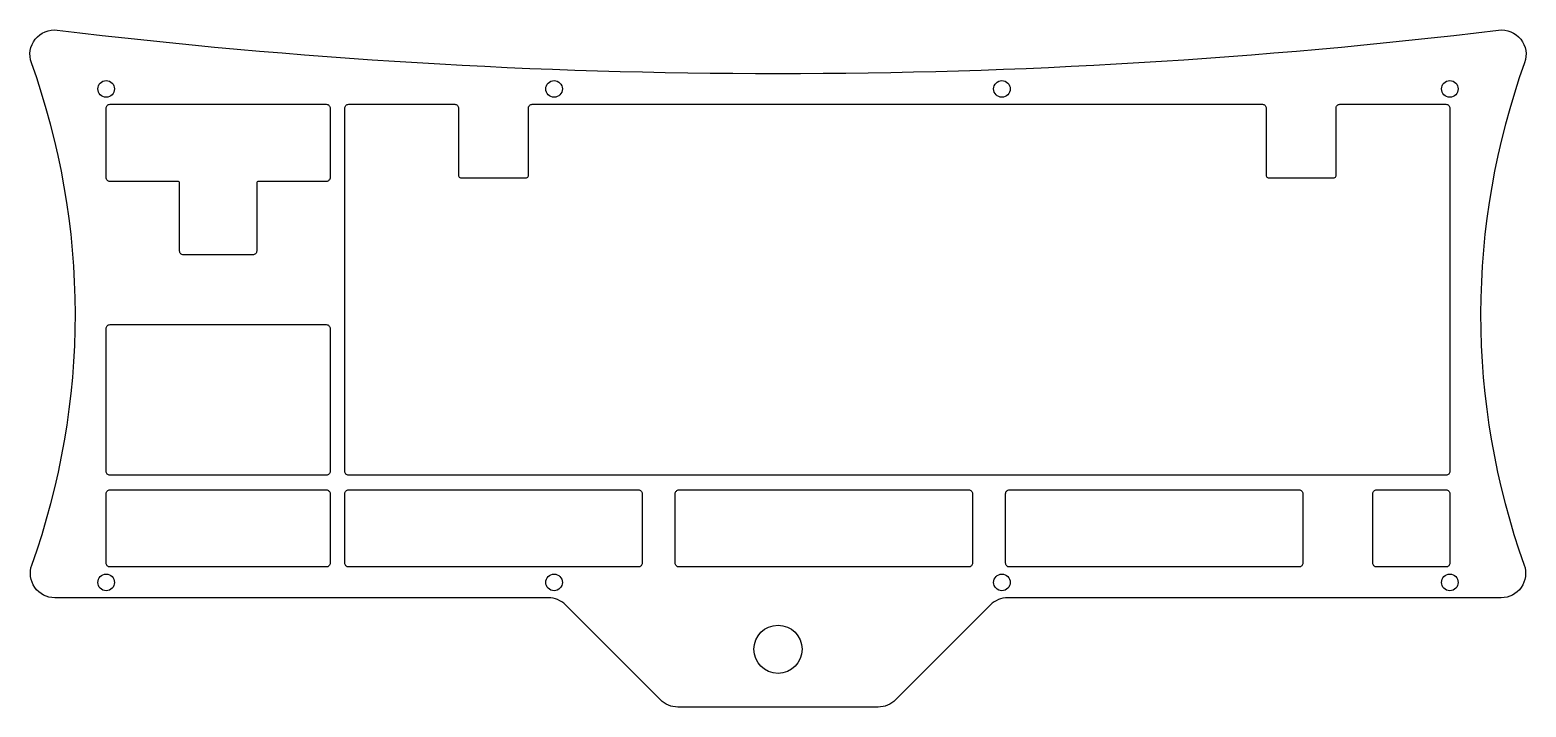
# Model space of a CAD drawing. Header units: millimetres. Extents: x -368 to 20, y -37 to 139.
import ezdxf

# ---------------------------------------------------------------- set-up
doc = ezdxf.new("R2010")
doc.units = ezdxf.units.MM
doc.layers.get('0').update_dxf_attribs({"linetype": 'CONTINUOUS'})

msp = doc.modelspace()

# ---------------------------------------------------------------- linework, layer by layer
for points in [[(13.15, 138.8, -0.558411), (19.89, 130.34, 0.174347), (19.78, 0.02, -0.519088), (13.81, -8.48), (-114.22, -8.48, 0.198912), (-118.71, -10.33), (-143.34, -34.97, -0.198912), (-147.83, -36.83), (-199.83, -36.83, -0.198912), (-204.32, -34.97), (-228.95, -10.33, 0.198912), (-233.44, -8.48), (-361.47, -8.48, -0.519088), (-367.44, 0.02, 0.174347), (-367.55, 130.34, -0.558411), (-360.82, 138.8, 0.060212)], [(-328.09, 80.49, -0.414214), (-329.09, 81.49), (-329.09, 99.04, 0.414214), (-329.59, 99.54), (-347.14, 99.54, -0.414214), (-348.14, 100.54), (-348.14, 118.54, -0.414214), (-347.14, 119.54), (-291.04, 119.54, -0.414214), (-290.04, 118.54), (-290.04, 100.54, -0.414214), (-291.04, 99.54), (-308.59, 99.54, 0.414214), (-309.09, 99.04), (-309.09, 81.49, -0.414214), (-310.09, 80.49)], [(-0.52, 119.54, -0.414214), (0.48, 118.54), (0.48, 24.34, -0.414214), (-0.52, 23.34), (-285.22, 23.34, -0.414214), (-286.22, 24.34), (-286.22, 118.54, -0.414214), (-285.22, 119.54), (-257.7, 119.54, -0.414214), (-256.7, 118.54), (-256.7, 100.99, 0.414214), (-256.2, 100.49), (-239.1, 100.49, 0.414214), (-238.6, 100.99), (-238.6, 118.54, -0.414214), (-237.6, 119.54), (-48.15, 119.54, -0.414214), (-47.15, 118.54), (-47.15, 100.99, 0.414214), (-46.65, 100.49), (-29.55, 100.49, 0.414214), (-29.05, 100.99), (-29.05, 118.54, -0.414214), (-28.05, 119.54)], [(-291.04, 62.39, -0.414214), (-290.04, 61.39), (-290.04, 24.34, -0.414214), (-291.04, 23.34), (-347.14, 23.34, -0.414214), (-348.14, 24.34), (-348.14, 61.39, -0.414214), (-347.14, 62.39)], [(-291.04, 19.52, -0.414214), (-290.04, 18.52), (-290.04, 0.52, -0.414214), (-291.04, -0.48), (-347.14, -0.48, -0.414214), (-348.14, 0.52), (-348.14, 18.52, -0.414214), (-347.14, 19.52)], [(-210.07, 19.52, -0.414214), (-209.07, 18.52), (-209.07, 0.52, -0.414214), (-210.07, -0.48), (-285.22, -0.48, -0.414214), (-286.22, 0.52), (-286.22, 18.52, -0.414214), (-285.22, 19.52)], [(-124.35, 19.52, -0.414214), (-123.35, 18.52), (-123.35, 0.52, -0.414214), (-124.35, -0.48), (-199.5, -0.48, -0.414214), (-200.5, 0.52), (-200.5, 18.52, -0.414214), (-199.5, 19.52)], [(-113.78, -0.48, -0.414214), (-114.78, 0.52), (-114.78, 18.52, -0.414214), (-113.78, 19.52), (-38.63, 19.52, -0.414214), (-37.63, 18.52), (-37.63, 0.52, -0.414214), (-38.63, -0.48)], [(-0.52, 19.52, -0.414214), (0.48, 18.52), (0.48, 0.52, -0.414214), (-0.52, -0.48), (-18.52, -0.48, -0.414214), (-19.53, 0.52), (-19.53, 18.52, -0.414214), (-18.52, 19.52)]]:
    msp.add_lwpolyline(points, format="xyb", close=True)
for centre, radius in [((-348.14, 123.54), 2.15), ((-231.93, 123.54), 2.15), ((-115.73, 123.54), 2.15), ((0.48, 123.54), 2.15), ((-348.14, -4.48), 2.15), ((-231.93, -4.48), 2.15), ((-115.73, -4.48), 2.15), ((0.48, -4.48), 2.15), ((-173.83, -21.83), 6.25)]:
    msp.add_circle(centre, radius)

doc.saveas('drawing.dxf')
